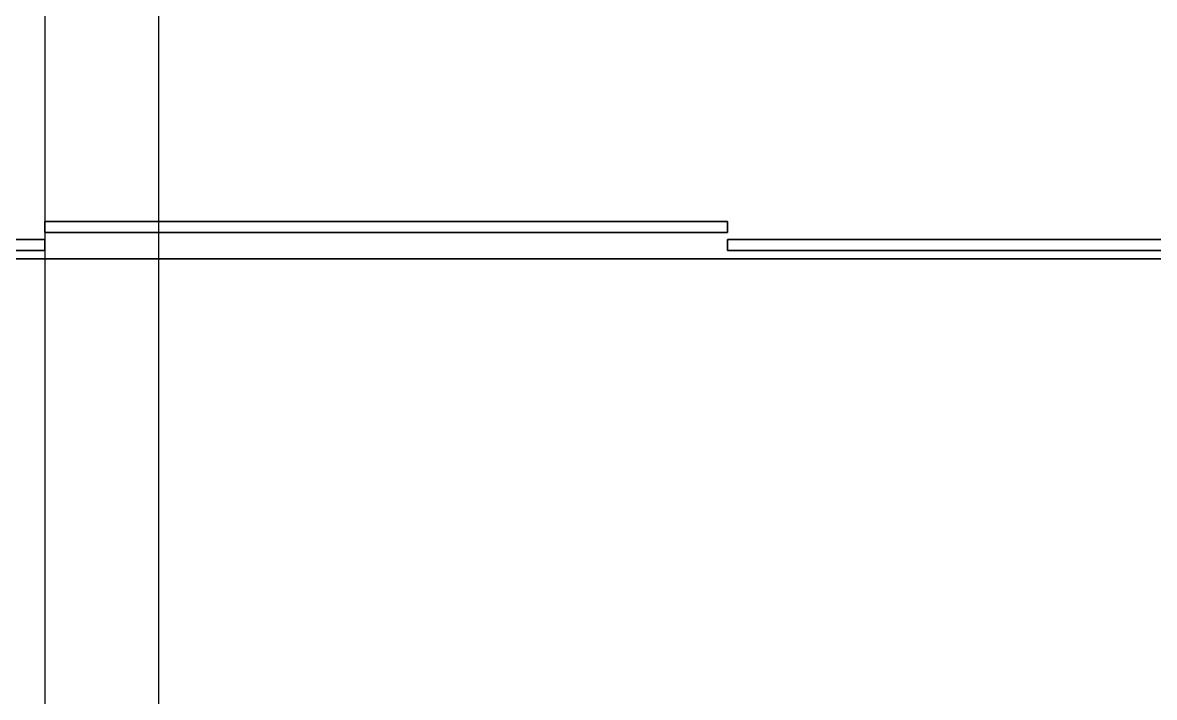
# Model space of a CAD drawing. Header units: millimetres. Extents: x -15000 to 15000, y -45082 to 2000.
# Drawn here: x -3049 to -562, y -963 to 518 of the extents above; entities that cross this region are included whole.
import ezdxf

# ---------------------------------------------------------------- set-up
doc = ezdxf.new("R2010")
doc.units = ezdxf.units.MM
for name, color, linetype in [('KABLO_TAVALARI', 6, 'CONTINUOUS'), ('KORKULUK_KAPI', 4, 'CONTINUOUS'), ('MONTAJ_BORULARI', 2, 'CONTINUOUS'), ('ZEMIN_PLATFORM', 8, 'CONTINUOUS')]:
    doc.layers.add(name, color=color, linetype=linetype)

msp = doc.modelspace()

# ---------------------------------------------------------------- linework, layer by layer
at = {"layer": 'KABLO_TAVALARI'}
for p, q in [((-3000, 1350, 4520), (-3000, -41200, 9466.6)), ((-2750, 1350, 4520), (-2750, -41200, 9466.6))]:
    msp.add_line(p, q, dxfattribs=at)
at = {"layer": 'KORKULUK_KAPI'}
for p, q in [((-1500, 82, 30), (-3000, 82, 30)), ((-3000, 82, 30), (-3000, 58, 30)), ((-1500, 82, 1670), (-3000, 82, 1670)), ((-3000, 82, 1670), (-3000, 58, 1670)), ((-3000, 82, 30), (-3000, 82, 1670)), ((-1500, 58, 30), (-1500, 82, 30)), ((-1500, 58, 1670), (-1500, 82, 1670)), ((-1500, 82, 30), (-1500, 82, 1670)), ((-3000, 58, 30), (-1500, 58, 30)), ((-3000, 58, 1670), (-1500, 58, 1670)), ((-3000, 58, 30), (-3000, 58, 1670)), ((-1500, 58, 30), (-1500, 58, 1670)), ((-3000, 42, 30), (-4500, 42, 30)), ((-3000, 42, 1670), (-4500, 42, 1670)), ((-3000, 18, 30), (-3000, 42, 30)), ((-3000, 18, 1670), (-3000, 42, 1670)), ((-3000, 42, 30), (-3000, 42, 1670)), ((0, 42, 30), (-1500, 42, 30)), ((-1500, 42, 30), (-1500, 18, 30)), ((0, 42, 1670), (-1500, 42, 1670)), ((-1500, 42, 1670), (-1500, 18, 1670)), ((-1500, 42, 30), (-1500, 42, 1670)), ((-4500, 18, 30), (-3000, 18, 30)), ((-4500, 18, 1670), (-3000, 18, 1670)), ((-3000, 18, 30), (-3000, 18, 1670)), ((-1500, 18, 30), (0, 18, 30)), ((-1500, 18, 1670), (0, 18, 1670)), ((-1500, 18, 30), (-1500, 18, 1670))]:
    msp.add_line(p, q, dxfattribs=at)
for points in [[(-3000, 58, 30), (-1500, 58, 30), (-1500, 82, 30), (-3000, 82, 30)], [(-3000, 58, 1670), (-1500, 58, 1670), (-1500, 82, 1670), (-3000, 82, 1670)], [(-3000, 82, 30), (-1500, 82, 30), (-1500, 82, 1670), (-3000, 82, 1670)], [(-3000, 58, 30), (-3000, 82, 30), (-3000, 82, 1670), (-3000, 58, 1670)], [(-1500, 58, 30), (-1500, 82, 30), (-1500, 82, 1670), (-1500, 58, 1670)], [(-3000, 58, 30), (-1500, 58, 30), (-1500, 58, 1670), (-3000, 58, 1670)], [(-4500, 18, 30), (-3000, 18, 30), (-3000, 42, 30), (-4500, 42, 30)], [(-4500, 18, 1670), (-3000, 18, 1670), (-3000, 42, 1670), (-4500, 42, 1670)], [(-4500, 42, 30), (-3000, 42, 30), (-3000, 42, 1670), (-4500, 42, 1670)], [(-3000, 18, 30), (-3000, 42, 30), (-3000, 42, 1670), (-3000, 18, 1670)], [(-1500, 18, 30), (0, 18, 30), (0, 42, 30), (-1500, 42, 30)], [(-1500, 18, 1670), (0, 18, 1670), (0, 42, 1670), (-1500, 42, 1670)], [(-1500, 42, 30), (0, 42, 30), (0, 42, 1670), (-1500, 42, 1670)], [(-1500, 18, 30), (-1500, 42, 30), (-1500, 42, 1670), (-1500, 18, 1670)], [(-4500, 18, 30), (-3000, 18, 30), (-3000, 18, 1670), (-4500, 18, 1670)], [(-1500, 18, 30), (0, 18, 30), (0, 18, 1670), (-1500, 18, 1670)]]:
    msp.add_3dface(points, dxfattribs=at)
at = {"layer": 'MONTAJ_BORULARI'}
msp.add_line((-3000, 1350, 4100), (-3000, -1229.6, 4447.1), dxfattribs=at)
at = {"layer": 'ZEMIN_PLATFORM'}
for p, q in [((-15000, 0, -400), (15000, 0, -400)), ((-15000, 0), (15000, 0))]:
    msp.add_line(p, q, dxfattribs=at)
for points in [[(-15000, 0, -400), (15000, 0, -400), (15000, 2000, -400), (-15000, 2000, -400)], [(-15000, 0), (15000, 0), (15000, 2000), (-15000, 2000)], [(-15000, 0, -400), (15000, 0, -400), (15000, 0), (-15000, 0)]]:
    msp.add_3dface(points, dxfattribs=at)

doc.saveas('drawing.dxf')
